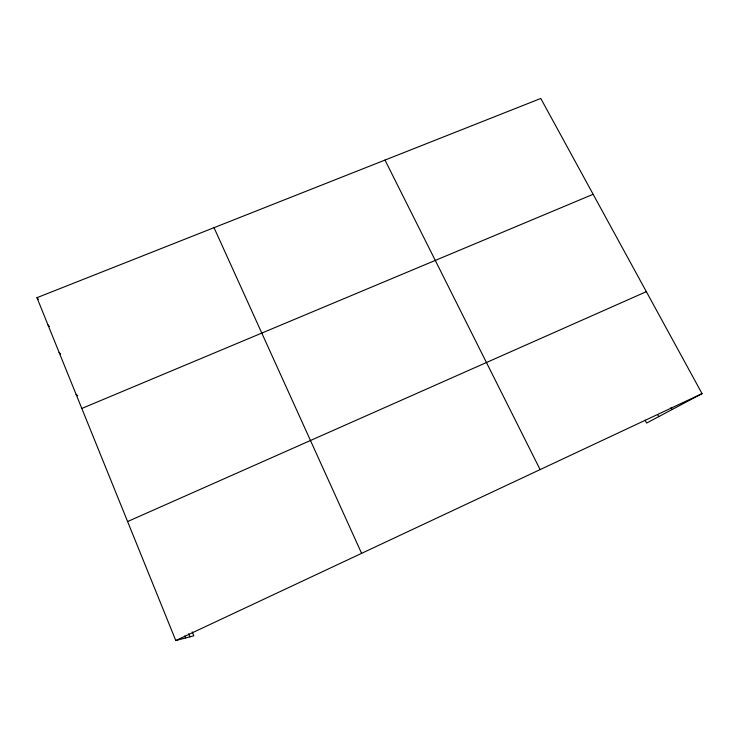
<?xml version="1.0" encoding="UTF-8"?>
<svg xmlns="http://www.w3.org/2000/svg" width="739" height="739" viewBox="0 0 739 739"><rect width="100%" height="100%" fill="white"/><g stroke="black" fill="none" stroke-linecap="round" stroke-linejoin="round"><path stroke-width="1.11" d="M192.186 631.845L193.812 635.826L175.78 640.537L36.95 297.688L540.782 98.463L702.05 393.619L646.616 423.068L645.119 420.242M175.78 640.537L702.05 393.619M127.598 521.549L646.339 291.665M81.807 408.464L593.14 194.302M76.08 394.312L77.595 395.79M59.092 352.374L60.589 353.999M47.952 324.864L49.402 326.518M36.95 297.688L38.354 299.369M671.003 407.522L672.093 409.535M657.682 414.699L658.717 416.639M384.982 160.067L540.117 469.598M214.024 227.667L361.602 553.354M188.657 633.748L189.923 636.842M184.778 635.974L185.591 637.979"/></g></svg>
